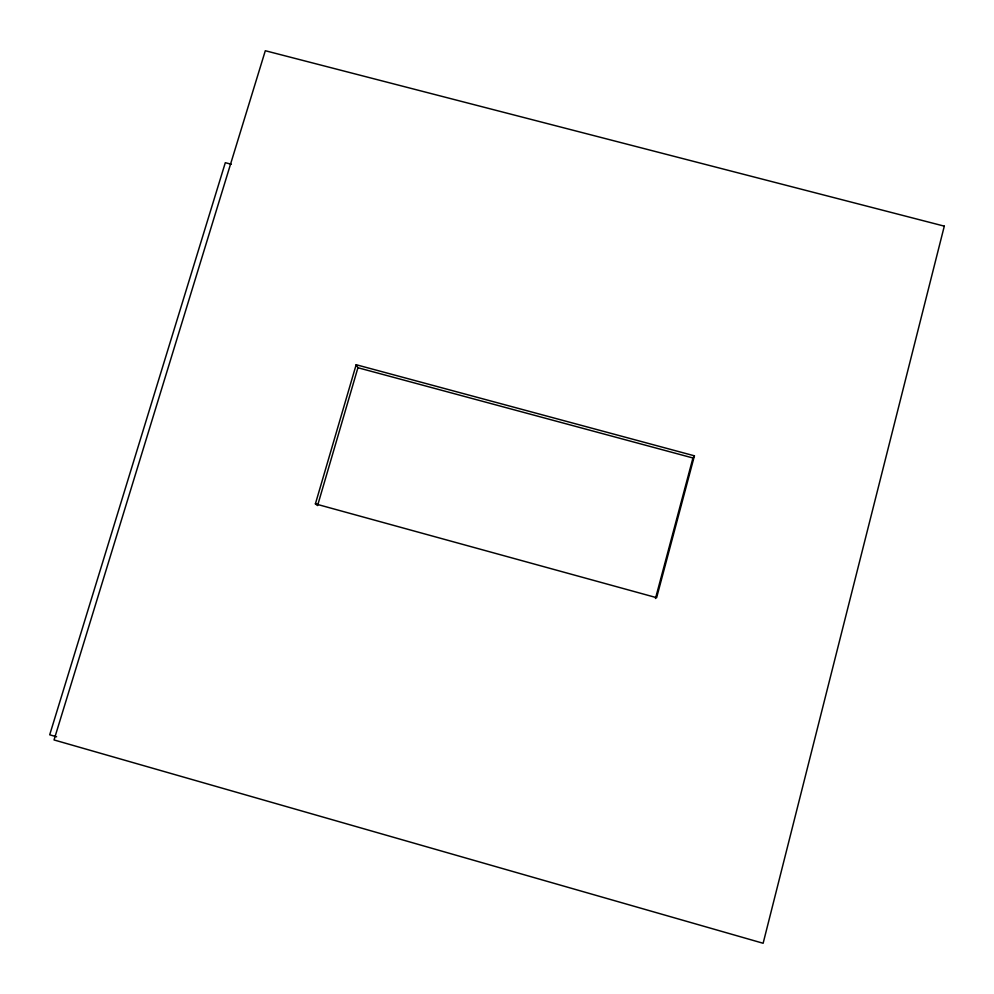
<?xml version="1.0" encoding="UTF-8"?>
<svg xmlns="http://www.w3.org/2000/svg" width="994" height="994" viewBox="0 0 994 994"><rect width="100%" height="100%" fill="white"/><g stroke="black" fill="none" stroke-linecap="round" stroke-linejoin="round"><path stroke-width="1.49" d="M655.481 598.487L692.942 457.986L694.433 455.824L356.163 364.723L315.396 503.871L317.583 505.561L357.927 367.73L356.163 364.723M694.433 455.824L656.624 597.692L315.396 503.871M231.242 164.246L225.315 162.693L49.7 734.802L56.608 736.778M357.927 367.73L692.942 457.986M944.3 226.147L763.131 943.269L54.036 739.946L265.311 50.731L944.3 226.147"/></g></svg>
